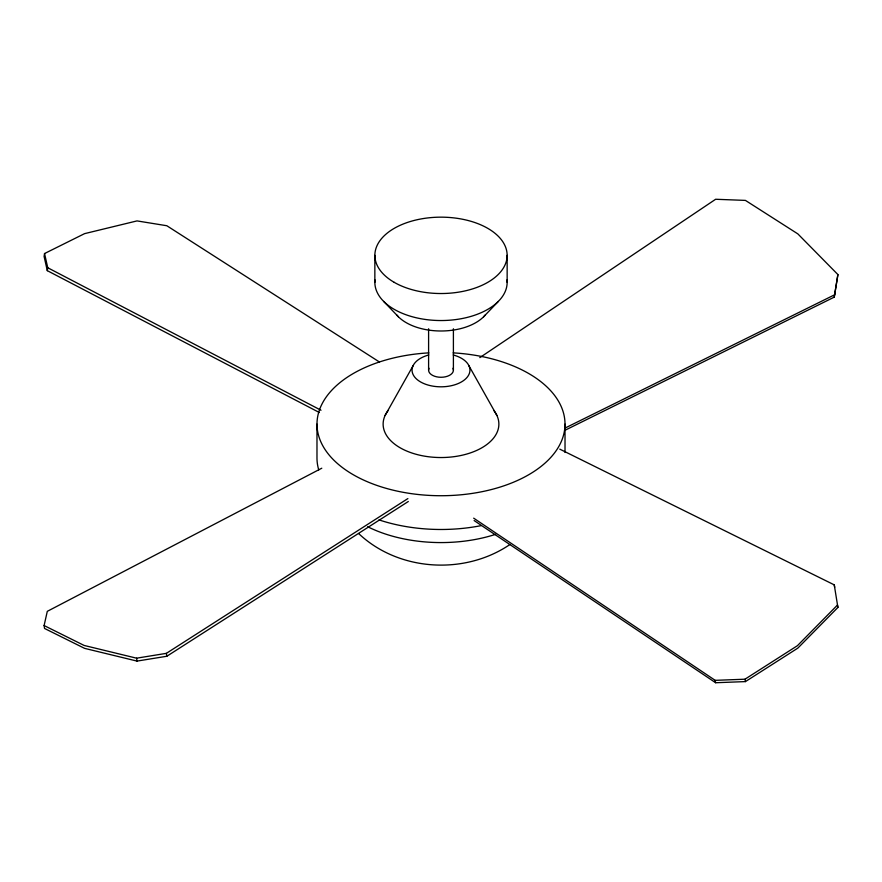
<?xml version="1.0" encoding="UTF-8"?>
<svg xmlns="http://www.w3.org/2000/svg" width="882" height="882" viewBox="0 0 882 882"><rect width="100%" height="100%" fill="white"/><g stroke="black" fill="none" stroke-linecap="round" stroke-linejoin="round"><path stroke-width="1.32" d="M379.425 361.995L166.819 225.737L137.03 220.908L84.584 233.642L44.541 253.542L44.1 256.453L47.297 270.664L319.35 412.522M47.297 270.664L47.749 267.753L44.541 253.542M564.689 430.427L834.251 297.135L837.9 274.556L797.857 233.895L745.422 200.401L715.633 199.266L479.819 357.618M834.251 297.135L837.9 274.556M408.322 501.494L166.819 656.263L137.03 661.092L84.584 648.358L44.541 628.458L44.1 625.547L47.297 611.336L321.787 468.21M385.092 415.477L413.052 365.787M483.59 316.803L498.286 301.446M559.772 449.136L834.251 584.865L837.9 607.444L797.857 648.105L745.422 681.599L715.633 682.734L474.13 520.556M509.994 544.47C464.671 575.373 398.697 571.437 358.698 533.588M44.1 625.547L84.143 645.448L136.578 658.181L166.367 653.353L407.87 498.584M473.678 518.164L715.181 680.342L744.97 679.206L797.416 645.701L837.459 605.052L837.9 607.444M565.142 428.035L834.703 294.742M47.749 267.753L321.015 410.251M383.714 301.446L398.41 316.803M468.948 365.787L496.908 415.477M834.251 584.865L834.703 587.258M744.97 679.206L745.422 681.599M715.181 680.342L715.633 682.734M166.367 653.353L166.819 656.263M136.578 658.181L137.03 661.092M565.02 424.121L565.02 452.477M507.15 255.35L507.15 282.35M453.403 328.777L453.403 370.109M428.597 328.777L428.597 370.109M374.85 255.35L374.85 282.35M316.98 424.121L316.98 457.879A124.02 71.607 0 0 0 318.733 469.885M453.238 354.972A28.941 16.703 0 0 1 463.7 380.473A28.941 16.703 0 0 1 418.3 380.473A28.941 16.703 0 0 1 428.762 354.972M493.711 410.328A57.881 33.417 0 0 1 441 457.538A57.881 33.417 0 0 1 388.289 410.328M507.007 279.87A66.15 38.191 0 0 1 441 320.541A66.15 38.191 0 0 1 374.993 279.87M452.984 368.257A12.403 7.155 0 0 1 441 377.276A12.403 7.155 0 0 1 429.016 368.257M485.298 314.929A49.183 28.389 0 0 1 441 330.993A49.183 28.389 0 0 1 396.702 314.929M453.139 352.866A124.02 71.607 0 0 1 546.322 461.925A124.02 71.607 0 0 1 335.678 461.925A124.02 71.607 0 0 1 428.861 352.866M481.164 525.628A124.02 71.607 0 0 1 378.984 519.884M495.618 534.338A111.617 64.441 0 0 1 367.673 526.719M394.232 282.35A66.15 38.191 0 0 0 504.89 265.228A66.15 38.191 0 0 0 423.878 218.46A66.15 38.191 0 0 0 394.232 282.35"/></g></svg>
